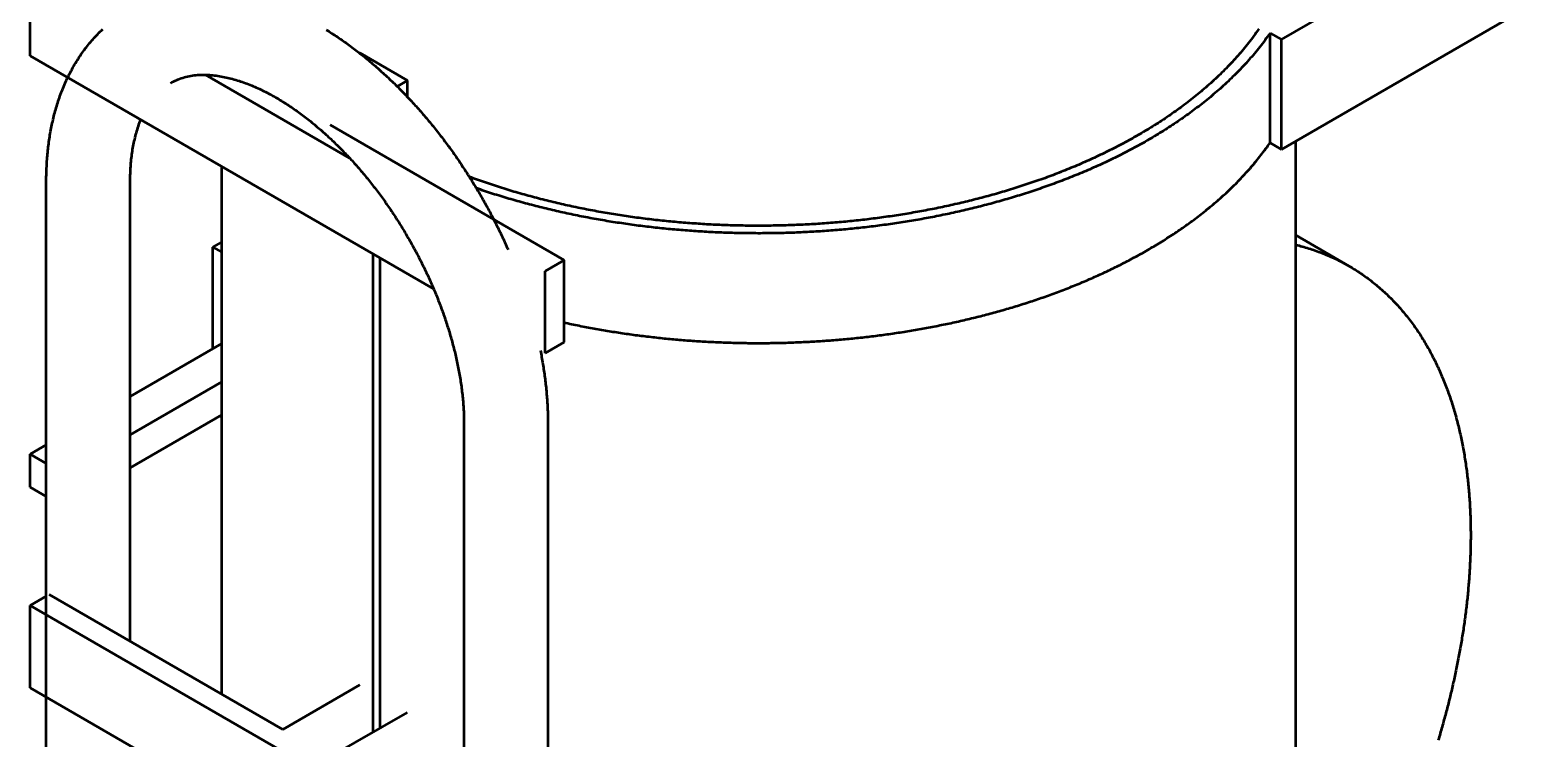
# Model space of a CAD drawing. Header units: millimetres. Extents: x 0 to 594, y 0 to 420.
# Drawn here: x 458.54 to 503.34, y 233.19 to 254.29 of the extents above; entities that cross this region are included whole.
import ezdxf

# ---------------------------------------------------------------- set-up
doc = ezdxf.new("R2010")
doc.units = ezdxf.units.MM
doc.layers.add('01-VISIBLE', color=7, linetype='CONTINUOUS', lineweight=50)

msp = doc.modelspace()

# ---------------------------------------------------------------- linework, layer by layer
at = {"layer": '01-VISIBLE'}
for p, q in [((495.822, 254.003), (511.961, 263.32)), ((495.822, 250.737), (511.961, 260.054)), ((458.539, 253.526), (458.539, 255.976)), ((495.481, 250.934), (495.481, 254.2)), ((495.481, 254.2), (495.822, 254.003)), ((468.356, 253.602), (468.367, 253.608)), ((468.367, 253.608), (469.782, 252.792)), ((495.822, 250.737), (495.822, 254.003)), ((458.539, 253.526), (470.562, 246.585)), ((463.768, 252.957), (468.06, 250.479)), ((469.473, 252.613), (469.782, 252.792)), ((469.782, 252.298), (469.782, 252.792)), ((467.484, 251.465), (474.449, 247.444)), ((495.481, 250.934), (495.822, 250.737)), ((496.247, 226.027), (496.247, 250.982)), ((464.247, 234.521), (464.247, 250.231)), ((459.021, 220.765), (459.021, 249.767)), ((461.521, 236.095), (461.521, 249.767)), ((463.983, 247.827), (464.247, 247.979)), ((463.983, 244.806), (463.983, 247.827)), ((463.983, 247.827), (464.247, 247.675)), ((497.836, 247.265), (496.247, 248.183)), ((468.759, 233.389), (468.759, 247.626)), ((468.971, 233.512), (468.971, 247.503)), ((473.883, 247.117), (474.449, 247.444)), ((474.449, 244.994), (474.449, 247.444)), ((473.883, 244.667), (473.883, 247.117)), ((461.521, 243.385), (464.247, 244.958)), ((473.883, 244.667), (474.449, 244.994)), ((461.521, 242.242), (464.247, 243.815)), ((461.521, 241.262), (464.247, 242.836)), ((464.195, 242.806), (464.247, 242.776)), ((471.466, 242.581), (471.466, 213.579)), ((473.966, 242.581), (473.966, 228.91)), ((458.539, 241.663), (459.021, 241.941)), ((458.539, 241.663), (459.021, 241.384)), ((458.539, 240.683), (458.539, 241.663)), ((458.539, 240.683), (459.021, 240.404)), ((459.104, 237.49), (466.069, 233.469)), ((458.539, 237.164), (459.021, 237.442)), ((458.539, 234.714), (458.539, 237.164)), ((458.539, 237.164), (471.466, 229.7)), ((466.069, 233.469), (468.367, 234.796)), ((458.539, 234.714), (471.466, 227.251)), ((467.484, 232.653), (469.782, 233.98))]:
    msp.add_line(p, q, dxfattribs=at)
for points in [[(459.021, 249.767), (459.021, 249.818), (459.022, 249.87), (459.022, 249.922), (459.023, 249.974), (459.025, 250.026), (459.026, 250.078), (459.028, 250.13), (459.03, 250.182), (459.033, 250.234), (459.036, 250.286), (459.039, 250.338), (459.042, 250.389), (459.046, 250.441), (459.05, 250.493), (459.054, 250.545), (459.059, 250.597), (459.064, 250.648), (459.069, 250.7), (459.075, 250.752), (459.081, 250.803), (459.087, 250.855), (459.094, 250.906), (459.101, 250.958), (459.108, 251.009), (459.116, 251.061), (459.124, 251.112), (459.132, 251.163), (459.141, 251.214), (459.15, 251.266), (459.16, 251.317), (459.169, 251.368), (459.18, 251.419), (459.19, 251.469), (459.201, 251.52), (459.212, 251.571), (459.224, 251.622), (459.236, 251.672), (459.249, 251.723), (459.261, 251.773), (459.275, 251.823), (459.288, 251.873), (459.302, 251.923), (459.317, 251.973), (459.331, 252.023), (459.347, 252.073), (459.362, 252.122), (459.378, 252.172), (459.395, 252.221), (459.412, 252.27), (459.429, 252.319), (459.446, 252.368), (459.465, 252.417), (459.483, 252.465), (459.502, 252.513), (459.521, 252.562), (459.541, 252.61), (459.562, 252.658), (459.582, 252.705), (459.603, 252.753), (459.625, 252.8), (459.647, 252.847), (459.67, 252.894), (459.692, 252.94), (459.716, 252.987), (459.74, 253.033), (459.764, 253.079), (459.789, 253.125), (459.814, 253.17), (459.839, 253.215), (459.866, 253.26), (459.892, 253.305), (459.919, 253.349), (459.947, 253.393), (459.975, 253.437), (460.003, 253.48), (460.032, 253.524), (460.061, 253.567), (460.091, 253.609), (460.121, 253.651), (460.152, 253.693), (460.183, 253.735), (460.215, 253.776), (460.247, 253.817), (460.279, 253.857), (460.312, 253.898), (460.346, 253.937), (460.38, 253.977), (460.414, 254.016), (460.449, 254.054), (460.484, 254.092), (460.52, 254.13), (460.556, 254.168), (460.592, 254.204), (460.629, 254.241), (460.667, 254.277), (460.705, 254.313)], [(467.357, 254.299), (467.401, 254.272), (467.445, 254.244), (467.489, 254.217), (467.533, 254.189), (467.576, 254.16), (467.62, 254.132), (467.663, 254.103), (467.706, 254.074), (467.749, 254.045), (467.792, 254.016), (467.835, 253.986), (467.877, 253.957), (467.92, 253.927), (467.962, 253.897), (468.004, 253.866), (468.046, 253.836), (468.088, 253.805), (468.13, 253.774), (468.172, 253.743), (468.213, 253.712), (468.254, 253.68), (468.296, 253.648), (468.337, 253.617), (468.378, 253.585), (468.418, 253.552), (468.459, 253.52), (468.499, 253.487), (468.54, 253.455), (468.58, 253.422), (468.62, 253.389), (468.66, 253.355), (468.7, 253.322), (468.739, 253.288), (468.779, 253.255), (468.818, 253.221), (468.857, 253.187), (468.896, 253.152), (468.935, 253.118), (468.974, 253.083), (469.013, 253.049), (469.051, 253.014), (469.09, 252.979), (469.128, 252.944), (469.166, 252.908), (469.204, 252.873), (469.242, 252.837), (469.28, 252.801), (469.317, 252.766), (469.354, 252.73), (469.392, 252.693), (469.429, 252.657), (469.466, 252.621), (469.503, 252.584), (469.539, 252.547), (469.576, 252.51), (469.612, 252.473), (469.649, 252.436), (469.685, 252.399), (469.721, 252.361), (469.757, 252.324), (469.793, 252.286), (469.828, 252.248), (469.864, 252.21), (469.899, 252.172), (469.934, 252.134), (469.969, 252.096), (470.004, 252.057), (470.039, 252.019), (470.074, 251.98), (470.108, 251.941), (470.143, 251.902), (470.177, 251.863), (470.211, 251.824), (470.245, 251.785), (470.279, 251.745), (470.313, 251.706), (470.346, 251.666), (470.38, 251.626), (470.413, 251.587), (470.446, 251.547), (470.479, 251.506), (470.512, 251.466), (470.545, 251.426), (470.577, 251.385), (470.61, 251.345), (470.642, 251.304), (470.674, 251.264), (470.707, 251.223), (470.738, 251.182), (470.77, 251.141), (470.802, 251.099), (470.833, 251.058), (470.865, 251.017), (470.896, 250.975), (470.927, 250.934), (470.958, 250.892), (470.989, 250.85), (471.02, 250.808), (471.05, 250.766), (471.081, 250.724), (471.111, 250.682), (471.141, 250.64), (471.171, 250.597), (471.201, 250.555), (471.231, 250.512), (471.261, 250.47), (471.29, 250.427), (471.32, 250.384), (471.349, 250.341), (471.378, 250.298), (471.407, 250.255), (471.436, 250.212), (471.464, 250.168), (471.493, 250.125), (471.521, 250.081), (471.549, 250.038), (471.577, 249.994), (471.605, 249.95), (471.633, 249.906), (471.661, 249.862), (471.689, 249.818), (471.716, 249.774), (471.743, 249.73), (471.77, 249.686), (471.797, 249.641), (471.824, 249.597), (471.851, 249.552), (471.878, 249.508), (471.904, 249.463), (471.93, 249.418), (471.956, 249.373), (471.982, 249.328), (472.008, 249.283), (472.034, 249.238), (472.06, 249.193), (472.085, 249.148), (472.11, 249.102), (472.136, 249.057), (472.161, 249.011), (472.185, 248.966), (472.21, 248.92), (472.235, 248.874), (472.259, 248.828), (472.283, 248.782), (472.308, 248.736), (472.332, 248.69), (472.355, 248.644), (472.379, 248.598), (472.403, 248.552), (472.426, 248.505), (472.449, 248.459), (472.473, 248.412), (472.495, 248.366), (472.518, 248.319), (472.541, 248.272), (472.563, 248.226), (472.586, 248.179), (472.608, 248.132), (472.63, 248.085), (472.652, 248.038), (472.674, 247.99), (472.695, 247.943), (472.717, 247.896), (472.738, 247.848), (472.759, 247.801), (472.78, 247.753)], [(495.144, 254.321), (495.108, 254.269), (495.072, 254.217), (495.035, 254.165), (494.998, 254.114), (494.96, 254.062), (494.922, 254.012), (494.883, 253.961), (494.844, 253.911), (494.805, 253.861), (494.765, 253.811), (494.725, 253.762), (494.685, 253.713), (494.644, 253.664), (494.603, 253.615), (494.561, 253.567), (494.52, 253.519), (494.477, 253.472), (494.435, 253.425), (494.392, 253.378), (494.349, 253.331), (494.306, 253.285), (494.262, 253.239), (494.218, 253.193), (494.173, 253.147), (494.129, 253.102), (494.084, 253.057), (494.038, 253.013), (493.993, 252.968), (493.947, 252.924), (493.901, 252.88), (493.855, 252.837), (493.808, 252.794), (493.761, 252.751), (493.714, 252.708), (493.666, 252.666), (493.619, 252.624), (493.571, 252.582), (493.523, 252.541), (493.474, 252.499), (493.426, 252.458), (493.377, 252.418), (493.328, 252.377), (493.278, 252.337), (493.229, 252.297), (493.179, 252.258), (493.129, 252.219), (493.079, 252.18), (493.029, 252.141), (492.978, 252.102), (492.927, 252.064), (492.876, 252.026), (492.825, 251.988), (492.774, 251.951), (492.722, 251.914), (492.671, 251.877), (492.619, 251.84), (492.567, 251.804), (492.514, 251.768), (492.462, 251.732), (492.409, 251.696), (492.356, 251.661), (492.304, 251.625), (492.25, 251.59), (492.197, 251.556), (492.144, 251.521), (492.09, 251.487), (492.036, 251.453), (491.982, 251.42), (491.928, 251.386), (491.874, 251.353), (491.82, 251.32), (491.765, 251.287), (491.711, 251.255), (491.656, 251.222), (491.601, 251.19), (491.546, 251.159), (491.491, 251.127), (491.436, 251.096), (491.38, 251.064), (491.325, 251.034), (491.269, 251.003), (491.213, 250.973), (491.157, 250.942), (491.101, 250.912), (491.045, 250.883), (490.989, 250.853), (490.932, 250.824), (490.876, 250.795), (490.819, 250.766), (490.763, 250.737), (490.706, 250.709), (490.649, 250.68), (490.592, 250.652), (490.535, 250.625), (490.477, 250.597), (490.42, 250.57), (490.363, 250.542), (490.305, 250.515), (490.247, 250.489), (490.19, 250.462), (490.132, 250.436), (490.074, 250.41), (490.016, 250.384), (489.958, 250.358), (489.899, 250.332), (489.841, 250.307), (489.783, 250.282), (489.724, 250.257), (489.666, 250.232), (489.607, 250.208), (489.548, 250.184), (489.49, 250.159), (489.431, 250.136), (489.372, 250.112), (489.313, 250.088), (489.254, 250.065), (489.194, 250.042), (489.135, 250.019), (489.076, 249.996), (489.016, 249.974), (488.957, 249.951), (488.897, 249.929), (488.838, 249.907), (488.778, 249.885), (488.718, 249.864), (488.658, 249.842), (488.598, 249.821), (488.538, 249.8), (488.478, 249.779), (488.418, 249.758), (488.358, 249.738), (488.298, 249.717), (488.238, 249.697), (488.177, 249.677), (488.117, 249.657), (488.056, 249.638), (487.996, 249.618), (487.935, 249.599), (487.875, 249.58), (487.814, 249.561), (487.753, 249.543), (487.692, 249.524), (487.632, 249.506), (487.571, 249.487), (487.51, 249.469), (487.449, 249.452), (487.388, 249.434), (487.327, 249.416), (487.265, 249.399), (487.204, 249.382), (487.143, 249.365), (487.082, 249.348), (487.02, 249.332), (486.959, 249.315), (486.898, 249.299), (486.836, 249.283), (486.775, 249.267), (486.713, 249.251), (486.651, 249.235), (486.59, 249.22), (486.528, 249.205), (486.466, 249.19), (486.404, 249.175), (486.343, 249.16), (486.281, 249.145), (486.219, 249.131), (486.157, 249.116), (486.095, 249.102), (486.033, 249.088), (485.971, 249.075), (485.909, 249.061), (485.847, 249.047), (485.785, 249.034), (485.722, 249.021), (485.66, 249.008), (485.598, 248.995), (485.536, 248.982), (485.473, 248.97), (485.411, 248.958), (485.349, 248.945), (485.286, 248.933), (485.224, 248.922), (485.161, 248.91), (485.099, 248.898), (485.036, 248.887), (484.974, 248.876), (484.911, 248.865), (484.849, 248.854), (484.786, 248.843), (484.723, 248.832), (484.661, 248.822), (484.598, 248.811), (484.535, 248.801), (484.472, 248.791), (484.409, 248.781), (484.347, 248.772), (484.284, 248.762), (484.221, 248.753), (484.158, 248.744), (484.095, 248.735), (484.032, 248.726), (483.969, 248.717), (483.906, 248.708), (483.843, 248.7), (483.78, 248.691), (483.717, 248.683), (483.654, 248.675), (483.591, 248.667), (483.528, 248.66), (483.465, 248.652), (483.402, 248.645), (483.339, 248.638), (483.276, 248.63), (483.212, 248.624), (483.149, 248.617), (483.086, 248.61), (483.023, 248.604), (482.959, 248.597), (482.896, 248.591), (482.833, 248.585), (482.77, 248.579), (482.706, 248.573), (482.643, 248.568), (482.58, 248.562), (482.516, 248.557), (482.453, 248.552), (482.39, 248.547), (482.326, 248.542), (482.263, 248.537), (482.2, 248.533), (482.136, 248.528), (482.073, 248.524), (482.009, 248.52), (481.946, 248.516), (481.882, 248.512), (481.819, 248.508), (481.755, 248.505), (481.692, 248.501), (481.629, 248.498), (481.565, 248.495), (481.502, 248.492), (481.438, 248.489), (481.375, 248.487), (481.311, 248.484), (481.248, 248.482), (481.184, 248.479), (481.12, 248.477), (481.057, 248.475), (480.993, 248.474), (480.93, 248.472), (480.866, 248.47), (480.803, 248.469), (480.739, 248.468), (480.676, 248.467), (480.612, 248.466), (480.549, 248.465), (480.485, 248.465), (480.421, 248.464), (480.358, 248.464), (480.294, 248.464), (480.231, 248.464), (480.167, 248.464), (480.104, 248.464), (480.04, 248.464), (479.977, 248.465), (479.913, 248.466), (479.849, 248.466), (479.786, 248.467), (479.722, 248.469), (479.659, 248.47), (479.595, 248.471), (479.532, 248.473), (479.468, 248.474), (479.405, 248.476), (479.341, 248.478), (479.278, 248.481), (479.214, 248.483), (479.151, 248.485), (479.087, 248.488), (479.024, 248.491), (478.96, 248.493), (478.897, 248.496), (478.833, 248.5), (478.77, 248.503), (478.706, 248.506), (478.643, 248.51), (478.579, 248.514), (478.516, 248.518), (478.452, 248.522), (478.389, 248.526), (478.326, 248.53), (478.262, 248.535), (478.199, 248.54), (478.135, 248.544), (478.072, 248.549), (478.009, 248.554), (477.945, 248.56), (477.882, 248.565), (477.819, 248.57), (477.755, 248.576), (477.692, 248.582), (477.629, 248.588), (477.566, 248.594), (477.502, 248.6), (477.439, 248.607), (477.376, 248.613), (477.313, 248.62), (477.249, 248.627), (477.186, 248.634), (477.123, 248.641), (477.06, 248.649), (476.997, 248.656), (476.934, 248.664), (476.871, 248.671), (476.808, 248.679), (476.745, 248.687), (476.682, 248.696), (476.619, 248.704), (476.556, 248.713), (476.493, 248.721), (476.43, 248.73), (476.367, 248.739), (476.304, 248.748), (476.241, 248.758), (476.178, 248.767), (476.115, 248.777), (476.052, 248.786), (475.99, 248.796), (475.927, 248.806), (475.864, 248.817), (475.801, 248.827), (475.739, 248.838), (475.676, 248.848), (475.614, 248.859), (475.551, 248.87), (475.488, 248.881), (475.426, 248.893), (475.363, 248.904), (475.301, 248.916), (475.238, 248.928), (475.176, 248.939), (475.114, 248.952), (475.051, 248.964), (474.989, 248.976), (474.927, 248.989), (474.864, 249.002), (474.802, 249.015), (474.74, 249.028), (474.678, 249.041), (474.616, 249.054), (474.553, 249.068), (474.491, 249.081), (474.429, 249.095), (474.367, 249.109), (474.305, 249.124), (474.243, 249.138), (474.182, 249.153), (474.12, 249.167), (474.058, 249.182), (473.996, 249.197), (473.935, 249.212), (473.873, 249.228), (473.811, 249.243), (473.75, 249.259), (473.688, 249.275), (473.627, 249.291), (473.565, 249.307), (473.504, 249.323), (473.442, 249.34), (473.381, 249.357), (473.32, 249.374), (473.258, 249.391), (473.197, 249.408), (473.136, 249.425), (473.075, 249.443), (473.014, 249.461), (472.953, 249.478), (472.892, 249.497), (472.831, 249.515), (472.77, 249.533), (472.71, 249.552), (472.649, 249.571), (472.588, 249.59), (472.528, 249.609), (472.467, 249.628), (472.407, 249.648), (472.346, 249.667), (472.286, 249.687), (472.226, 249.707), (472.165, 249.728), (472.105, 249.748), (472.045, 249.769), (471.985, 249.789), (471.925, 249.81), (471.865, 249.832), (471.805, 249.853), (471.745, 249.874), (471.686, 249.896), (471.626, 249.918)], [(495.481, 254.2), (495.444, 254.148), (495.407, 254.096), (495.37, 254.044), (495.332, 253.993), (495.294, 253.942), (495.256, 253.891), (495.217, 253.84), (495.178, 253.79), (495.138, 253.74), (495.098, 253.691), (495.058, 253.641), (495.017, 253.592), (494.976, 253.544), (494.935, 253.495), (494.893, 253.447), (494.851, 253.399), (494.809, 253.351), (494.766, 253.304), (494.723, 253.257), (494.68, 253.211), (494.636, 253.164), (494.592, 253.118), (494.548, 253.072), (494.503, 253.027), (494.458, 252.981), (494.413, 252.936), (494.368, 252.892), (494.322, 252.847), (494.276, 252.803), (494.23, 252.759), (494.183, 252.716), (494.137, 252.673), (494.09, 252.63), (494.042, 252.587), (493.995, 252.544), (493.947, 252.502), (493.899, 252.46), (493.851, 252.419), (493.802, 252.377), (493.754, 252.336), (493.705, 252.296), (493.655, 252.255), (493.606, 252.215), (493.556, 252.175), (493.507, 252.135), (493.457, 252.096), (493.406, 252.056), (493.356, 252.017), (493.305, 251.979), (493.254, 251.94), (493.203, 251.902), (493.152, 251.864), (493.101, 251.827), (493.049, 251.789), (492.997, 251.752), (492.946, 251.715), (492.893, 251.679), (492.841, 251.642), (492.789, 251.606), (492.736, 251.57), (492.683, 251.535), (492.63, 251.499), (492.577, 251.464), (492.524, 251.429), (492.47, 251.394), (492.417, 251.36), (492.363, 251.326), (492.309, 251.292), (492.255, 251.258), (492.201, 251.225), (492.146, 251.191), (492.092, 251.158), (492.037, 251.126), (491.982, 251.093), (491.928, 251.061), (491.873, 251.029), (491.817, 250.997), (491.762, 250.965), (491.707, 250.934), (491.651, 250.902), (491.595, 250.871), (491.54, 250.841), (491.484, 250.81), (491.428, 250.78), (491.371, 250.75), (491.315, 250.72), (491.259, 250.69), (491.202, 250.661), (491.146, 250.632), (491.089, 250.603), (491.032, 250.574), (490.975, 250.545), (490.918, 250.517), (490.861, 250.489), (490.804, 250.461), (490.746, 250.433), (490.689, 250.406), (490.631, 250.378), (490.574, 250.351), (490.516, 250.324), (490.458, 250.298), (490.4, 250.271), (490.342, 250.245), (490.284, 250.219), (490.226, 250.193), (490.167, 250.167), (490.109, 250.142), (490.05, 250.116), (489.992, 250.091), (489.933, 250.066), (489.874, 250.042), (489.816, 250.017), (489.757, 249.993), (489.698, 249.969), (489.639, 249.945), (489.58, 249.921), (489.52, 249.898), (489.461, 249.874), (489.402, 249.851), (489.342, 249.828), (489.283, 249.805), (489.223, 249.783), (489.164, 249.76), (489.104, 249.738), (489.044, 249.716), (488.984, 249.694), (488.924, 249.672), (488.864, 249.651), (488.804, 249.63), (488.744, 249.609), (488.684, 249.588), (488.624, 249.567), (488.564, 249.546), (488.503, 249.526), (488.443, 249.506), (488.382, 249.486), (488.322, 249.466), (488.261, 249.446), (488.2, 249.426), (488.14, 249.407), (488.079, 249.388), (488.018, 249.369), (487.957, 249.35), (487.896, 249.331), (487.835, 249.313), (487.774, 249.295), (487.713, 249.277), (487.652, 249.259), (487.591, 249.241), (487.53, 249.223), (487.468, 249.206), (487.407, 249.189), (487.346, 249.171), (487.284, 249.154), (487.223, 249.138), (487.161, 249.121), (487.1, 249.105), (487.038, 249.088), (486.977, 249.072), (486.915, 249.056), (486.853, 249.041), (486.791, 249.025), (486.73, 249.01), (486.668, 248.994), (486.606, 248.979), (486.544, 248.964), (486.482, 248.949), (486.42, 248.935), (486.358, 248.92), (486.296, 248.906), (486.234, 248.892), (486.171, 248.878), (486.109, 248.864), (486.047, 248.85), (485.985, 248.837), (485.922, 248.823), (485.86, 248.81), (485.798, 248.797), (485.735, 248.784), (485.673, 248.772), (485.61, 248.759), (485.548, 248.747), (485.485, 248.734), (485.423, 248.722), (485.36, 248.71), (485.298, 248.699), (485.235, 248.687), (485.172, 248.676), (485.11, 248.664), (485.047, 248.653), (484.984, 248.642), (484.921, 248.631), (484.859, 248.62), (484.796, 248.61), (484.733, 248.6), (484.67, 248.589), (484.607, 248.579), (484.544, 248.569), (484.481, 248.559), (484.418, 248.55), (484.355, 248.54), (484.292, 248.531), (484.229, 248.522), (484.166, 248.513), (484.103, 248.504), (484.04, 248.495), (483.977, 248.487), (483.914, 248.478), (483.85, 248.47), (483.787, 248.462), (483.724, 248.454), (483.661, 248.446), (483.597, 248.438), (483.534, 248.431), (483.471, 248.423), (483.408, 248.416), (483.344, 248.409), (483.281, 248.402), (483.218, 248.395), (483.154, 248.388), (483.091, 248.382), (483.027, 248.375), (482.964, 248.369), (482.901, 248.363), (482.837, 248.357), (482.774, 248.351), (482.71, 248.346), (482.647, 248.34), (482.583, 248.335), (482.52, 248.33), (482.456, 248.325), (482.393, 248.32), (482.329, 248.315), (482.266, 248.31), (482.202, 248.306), (482.139, 248.302), (482.075, 248.297), (482.011, 248.293), (481.948, 248.289), (481.884, 248.286), (481.821, 248.282), (481.757, 248.279), (481.693, 248.275), (481.63, 248.272), (481.566, 248.269), (481.502, 248.266), (481.439, 248.263), (481.375, 248.261), (481.311, 248.258), (481.248, 248.256), (481.184, 248.254), (481.12, 248.252), (481.057, 248.25), (480.993, 248.248), (480.929, 248.247), (480.866, 248.245), (480.802, 248.244), (480.738, 248.243), (480.674, 248.242), (480.611, 248.241), (480.547, 248.24), (480.483, 248.239), (480.42, 248.239), (480.356, 248.239), (480.292, 248.238), (480.229, 248.238), (480.165, 248.239), (480.101, 248.239), (480.037, 248.239), (479.974, 248.24), (479.91, 248.24), (479.846, 248.241), (479.783, 248.242), (479.719, 248.243), (479.655, 248.245), (479.591, 248.246), (479.528, 248.247), (479.464, 248.249), (479.4, 248.251), (479.337, 248.253), (479.273, 248.255), (479.209, 248.257), (479.146, 248.26), (479.082, 248.262), (479.018, 248.265), (478.955, 248.268), (478.891, 248.271), (478.827, 248.274), (478.764, 248.277), (478.7, 248.281), (478.636, 248.284), (478.573, 248.288), (478.509, 248.292), (478.446, 248.296), (478.382, 248.3), (478.319, 248.304), (478.255, 248.308), (478.191, 248.313), (478.128, 248.318), (478.064, 248.323), (478.001, 248.328), (477.937, 248.333), (477.874, 248.338), (477.81, 248.343), (477.747, 248.349), (477.683, 248.355), (477.62, 248.361), (477.557, 248.367), (477.493, 248.373), (477.43, 248.379), (477.366, 248.386), (477.303, 248.392), (477.24, 248.399), (477.176, 248.406), (477.113, 248.413), (477.05, 248.42), (476.986, 248.427), (476.923, 248.435), (476.86, 248.443), (476.797, 248.45), (476.733, 248.458), (476.67, 248.466), (476.607, 248.475), (476.544, 248.483), (476.481, 248.491), (476.418, 248.5), (476.354, 248.509), (476.291, 248.518), (476.228, 248.527), (476.165, 248.536), (476.102, 248.546), (476.039, 248.555), (475.976, 248.565), (475.913, 248.575), (475.85, 248.585), (475.788, 248.595), (475.725, 248.605), (475.662, 248.616), (475.599, 248.627), (475.536, 248.637), (475.473, 248.648), (475.411, 248.659), (475.348, 248.671), (475.285, 248.682), (475.223, 248.694), (475.16, 248.705), (475.097, 248.717), (475.035, 248.729), (474.972, 248.741), (474.91, 248.754), (474.847, 248.766), (474.785, 248.779), (474.722, 248.792), (474.66, 248.805), (474.598, 248.818), (474.535, 248.831), (474.473, 248.845), (474.411, 248.858), (474.349, 248.872), (474.286, 248.886), (474.224, 248.9), (474.162, 248.914), (474.1, 248.929), (474.038, 248.943), (473.976, 248.958), (473.914, 248.973), (473.852, 248.988), (473.79, 249.003), (473.729, 249.018), (473.667, 249.034), (473.605, 249.05), (473.543, 249.066), (473.482, 249.082), (473.42, 249.098), (473.358, 249.114), (473.297, 249.131), (473.235, 249.147), (473.174, 249.164), (473.113, 249.181), (473.051, 249.198), (472.99, 249.216), (472.929, 249.233), (472.867, 249.251), (472.806, 249.269), (472.745, 249.287), (472.684, 249.305), (472.623, 249.324), (472.562, 249.342), (472.501, 249.361), (472.44, 249.38), (472.38, 249.399), (472.319, 249.418), (472.258, 249.438), (472.198, 249.457), (472.137, 249.477), (472.077, 249.497), (472.016, 249.517), (471.956, 249.538), (471.895, 249.558), (471.835, 249.579)], [(462.719, 252.712), (462.762, 252.737), (462.807, 252.76), (462.852, 252.782), (462.898, 252.802), (462.944, 252.821), (462.991, 252.839), (463.039, 252.856), (463.086, 252.871), (463.135, 252.885), (463.183, 252.897), (463.232, 252.908), (463.281, 252.918), (463.331, 252.927), (463.38, 252.935), (463.43, 252.941), (463.48, 252.946), (463.53, 252.951), (463.58, 252.954), (463.63, 252.956), (463.68, 252.957), (463.73, 252.957), (463.78, 252.956), (463.831, 252.955), (463.881, 252.952), (463.931, 252.948), (463.981, 252.944), (464.031, 252.939), (464.08, 252.933), (464.13, 252.926), (464.18, 252.918), (464.229, 252.91), (464.278, 252.901), (464.328, 252.891), (464.377, 252.881), (464.426, 252.87), (464.475, 252.858), (464.523, 252.846), (464.572, 252.833), (464.62, 252.82), (464.668, 252.806), (464.716, 252.791), (464.764, 252.776), (464.812, 252.761), (464.859, 252.745), (464.907, 252.728), (464.954, 252.711), (465.001, 252.693), (465.047, 252.675), (465.094, 252.657), (465.141, 252.638), (465.187, 252.619), (465.233, 252.599), (465.279, 252.579), (465.325, 252.558), (465.37, 252.537), (465.415, 252.516), (465.461, 252.494), (465.506, 252.472), (465.551, 252.449), (465.595, 252.426), (465.64, 252.403), (465.684, 252.379), (465.728, 252.356), (465.772, 252.331), (465.816, 252.307), (465.859, 252.282), (465.903, 252.257), (465.946, 252.231), (465.989, 252.206), (466.032, 252.179), (466.074, 252.153), (466.117, 252.126), (466.159, 252.1), (466.201, 252.072), (466.243, 252.045), (466.285, 252.017), (466.327, 251.989), (466.368, 251.961), (466.41, 251.932), (466.451, 251.904), (466.492, 251.875), (466.532, 251.845), (466.573, 251.816), (466.613, 251.786), (466.654, 251.756), (466.694, 251.726), (466.734, 251.696), (466.773, 251.665), (466.813, 251.634), (466.852, 251.603), (466.892, 251.572), (466.931, 251.541), (466.97, 251.509), (467.008, 251.477), (467.047, 251.445), (467.085, 251.413), (467.124, 251.381), (467.162, 251.348), (467.2, 251.315), (467.238, 251.282), (467.275, 251.249), (467.313, 251.215), (467.35, 251.182), (467.387, 251.148), (467.424, 251.114), (467.461, 251.08), (467.497, 251.046), (467.534, 251.012), (467.57, 250.977), (467.606, 250.942), (467.642, 250.907), (467.678, 250.872), (467.714, 250.837), (467.75, 250.802), (467.785, 250.766), (467.82, 250.73), (467.855, 250.694), (467.89, 250.658), (467.925, 250.622), (467.96, 250.586), (467.994, 250.55), (468.028, 250.513), (468.062, 250.476), (468.096, 250.439), (468.13, 250.402), (468.164, 250.365), (468.197, 250.328), (468.231, 250.29), (468.264, 250.253), (468.297, 250.215), (468.33, 250.177), (468.363, 250.139), (468.395, 250.101), (468.428, 250.063), (468.46, 250.024), (468.492, 249.986), (468.524, 249.947), (468.556, 249.909), (468.588, 249.87), (468.62, 249.831), (468.651, 249.792), (468.682, 249.752), (468.713, 249.713), (468.744, 249.674), (468.775, 249.634), (468.806, 249.594), (468.836, 249.554), (468.867, 249.515), (468.897, 249.474), (468.927, 249.434), (468.957, 249.394), (468.986, 249.354), (469.016, 249.313), (469.045, 249.273), (469.075, 249.232), (469.104, 249.191), (469.133, 249.15), (469.162, 249.109), (469.19, 249.068), (469.219, 249.027), (469.247, 248.985), (469.276, 248.944), (469.304, 248.902), (469.332, 248.861), (469.359, 248.819), (469.387, 248.777), (469.415, 248.735), (469.442, 248.693), (469.469, 248.651), (469.496, 248.608), (469.523, 248.566), (469.55, 248.524), (469.576, 248.481), (469.603, 248.438), (469.629, 248.396), (469.655, 248.353), (469.681, 248.31), (469.707, 248.267), (469.732, 248.224), (469.758, 248.181), (469.783, 248.137), (469.808, 248.094), (469.833, 248.05), (469.858, 248.007), (469.883, 247.963), (469.907, 247.919), (469.932, 247.876), (469.956, 247.832), (469.98, 247.788), (470.004, 247.744), (470.028, 247.699), (470.051, 247.655), (470.075, 247.611), (470.098, 247.566), (470.121, 247.522), (470.144, 247.477), (470.167, 247.433), (470.19, 247.388), (470.212, 247.343), (470.235, 247.298), (470.257, 247.253), (470.279, 247.208), (470.3, 247.163), (470.322, 247.118), (470.344, 247.072), (470.365, 247.027), (470.386, 246.981), (470.407, 246.936), (470.428, 246.89), (470.449, 246.844), (470.469, 246.799), (470.489, 246.753), (470.51, 246.707), (470.529, 246.661), (470.549, 246.615), (470.569, 246.569), (470.588, 246.522), (470.608, 246.476), (470.627, 246.43), (470.646, 246.383), (470.664, 246.337), (470.683, 246.29), (470.701, 246.243), (470.72, 246.197), (470.738, 246.15), (470.755, 246.103), (470.773, 246.056), (470.791, 246.009), (470.808, 245.962), (470.825, 245.915), (470.842, 245.868), (470.859, 245.82), (470.875, 245.773), (470.892, 245.725), (470.908, 245.678), (470.924, 245.63), (470.939, 245.583), (470.955, 245.535), (470.97, 245.487), (470.986, 245.44), (471.001, 245.392), (471.015, 245.344), (471.03, 245.296), (471.044, 245.248), (471.059, 245.2), (471.073, 245.151), (471.086, 245.103), (471.1, 245.055), (471.113, 245.007), (471.126, 244.958), (471.139, 244.91), (471.152, 244.861), (471.165, 244.813), (471.177, 244.764), (471.189, 244.715), (471.201, 244.667), (471.212, 244.618), (471.224, 244.569), (471.235, 244.52), (471.246, 244.471), (471.257, 244.422), (471.267, 244.373), (471.277, 244.324), (471.287, 244.275), (471.297, 244.225), (471.306, 244.176), (471.316, 244.127), (471.325, 244.078), (471.334, 244.028), (471.342, 243.979), (471.35, 243.929), (471.358, 243.88), (471.366, 243.83), (471.374, 243.781), (471.381, 243.731), (471.388, 243.681), (471.394, 243.632), (471.401, 243.582), (471.407, 243.532), (471.413, 243.482), (471.418, 243.432), (471.424, 243.382), (471.429, 243.333), (471.433, 243.283), (471.438, 243.233), (471.442, 243.183), (471.446, 243.133), (471.449, 243.083), (471.452, 243.033), (471.455, 242.982), (471.458, 242.932), (471.46, 242.882), (471.462, 242.832), (471.463, 242.782), (471.465, 242.732), (471.465, 242.682), (471.466, 242.632), (471.466, 242.581)], [(461.521, 249.767), (461.521, 249.818), (461.522, 249.869), (461.523, 249.92), (461.524, 249.971), (461.526, 250.022), (461.528, 250.073), (461.53, 250.125), (461.533, 250.176), (461.537, 250.227), (461.541, 250.278), (461.545, 250.329), (461.55, 250.38), (461.555, 250.431), (461.56, 250.482), (461.566, 250.532), (461.573, 250.583), (461.58, 250.634), (461.587, 250.684), (461.595, 250.735), (461.604, 250.785), (461.613, 250.836), (461.623, 250.886), (461.633, 250.936), (461.643, 250.986), (461.655, 251.036), (461.666, 251.086), (461.679, 251.136), (461.692, 251.185), (461.705, 251.234), (461.72, 251.284), (461.735, 251.333), (461.75, 251.381), (461.766, 251.43), (461.783, 251.478), (461.801, 251.526), (461.819, 251.574), (461.838, 251.622)], [(474.449, 245.584), (474.504, 245.572), (474.56, 245.56), (474.616, 245.548), (474.671, 245.536), (474.727, 245.525), (474.783, 245.513), (474.839, 245.502), (474.894, 245.491), (474.95, 245.48), (475.006, 245.469), (475.062, 245.458), (475.118, 245.447), (475.174, 245.437), (475.23, 245.426), (475.286, 245.416), (475.342, 245.406), (475.398, 245.396), (475.454, 245.386), (475.51, 245.376), (475.566, 245.366), (475.622, 245.357), (475.678, 245.347), (475.734, 245.338), (475.791, 245.329), (475.847, 245.32), (475.903, 245.311), (475.959, 245.302), (476.016, 245.293), (476.072, 245.284), (476.128, 245.276), (476.184, 245.267), (476.241, 245.259), (476.297, 245.251), (476.353, 245.243), (476.41, 245.235), (476.466, 245.227), (476.523, 245.22), (476.579, 245.212), (476.635, 245.205), (476.692, 245.198), (476.748, 245.19), (476.805, 245.183), (476.861, 245.176), (476.918, 245.17), (476.974, 245.163), (477.031, 245.156), (477.088, 245.15), (477.144, 245.143), (477.201, 245.137), (477.257, 245.131), (477.314, 245.125), (477.371, 245.119), (477.427, 245.113), (477.484, 245.108), (477.54, 245.102), (477.597, 245.097), (477.654, 245.092), (477.711, 245.086), (477.767, 245.081), (477.824, 245.076), (477.881, 245.071), (477.937, 245.067), (477.994, 245.062), (478.051, 245.058), (478.108, 245.053), (478.164, 245.049), (478.221, 245.045), (478.278, 245.041), (478.335, 245.037), (478.392, 245.033), (478.448, 245.03), (478.505, 245.026), (478.562, 245.023), (478.619, 245.019), (478.676, 245.016), (478.733, 245.013), (478.789, 245.01), (478.846, 245.007), (478.903, 245.004), (478.96, 245.002), (479.017, 244.999), (479.074, 244.997), (479.131, 244.994), (479.188, 244.992), (479.244, 244.99), (479.301, 244.988), (479.358, 244.986), (479.415, 244.985), (479.472, 244.983), (479.529, 244.981), (479.586, 244.98), (479.643, 244.979), (479.7, 244.978), (479.757, 244.977), (479.814, 244.976), (479.87, 244.975), (479.927, 244.974), (479.984, 244.974), (480.041, 244.973), (480.098, 244.973), (480.155, 244.973), (480.212, 244.972), (480.269, 244.972), (480.326, 244.973), (480.383, 244.973), (480.44, 244.973), (480.497, 244.974), (480.554, 244.974), (480.61, 244.975), (480.667, 244.976), (480.724, 244.976), (480.781, 244.977), (480.838, 244.979), (480.895, 244.98), (480.952, 244.981), (481.009, 244.983), (481.066, 244.984), (481.123, 244.986), (481.18, 244.988), (481.237, 244.99), (481.293, 244.992), (481.35, 244.994), (481.407, 244.996), (481.464, 244.999), (481.521, 245.001), (481.578, 245.004), (481.635, 245.006), (481.692, 245.009), (481.748, 245.012), (481.805, 245.015), (481.862, 245.018), (481.919, 245.022), (481.976, 245.025), (482.033, 245.029), (482.089, 245.032), (482.146, 245.036), (482.203, 245.04), (482.26, 245.044), (482.317, 245.048), (482.373, 245.052), (482.43, 245.057), (482.487, 245.061), (482.544, 245.066), (482.6, 245.07), (482.657, 245.075), (482.714, 245.08), (482.77, 245.085), (482.827, 245.09), (482.884, 245.096), (482.94, 245.101), (482.997, 245.107), (483.054, 245.112), (483.11, 245.118), (483.167, 245.124), (483.224, 245.13), (483.28, 245.136), (483.337, 245.142), (483.393, 245.148), (483.45, 245.155), (483.507, 245.161), (483.563, 245.168), (483.62, 245.175), (483.676, 245.182), (483.733, 245.189), (483.789, 245.196), (483.846, 245.203), (483.902, 245.211), (483.958, 245.218), (484.015, 245.226), (484.071, 245.233), (484.128, 245.241), (484.184, 245.249), (484.24, 245.257), (484.297, 245.266), (484.353, 245.274), (484.409, 245.282), (484.466, 245.291), (484.522, 245.3), (484.578, 245.309), (484.634, 245.318), (484.69, 245.327), (484.747, 245.336), (484.803, 245.345), (484.859, 245.355), (484.915, 245.364), (484.971, 245.374), (485.027, 245.384), (485.083, 245.394), (485.139, 245.404), (485.195, 245.414), (485.251, 245.424), (485.307, 245.434), (485.363, 245.445), (485.419, 245.456), (485.475, 245.466), (485.531, 245.477), (485.587, 245.488), (485.643, 245.5), (485.698, 245.511), (485.754, 245.522), (485.81, 245.534), (485.866, 245.545), (485.921, 245.557), (485.977, 245.569), (486.033, 245.581), (486.088, 245.593), (486.144, 245.606), (486.199, 245.618), (486.255, 245.631), (486.31, 245.643), (486.366, 245.656), (486.421, 245.669), (486.477, 245.682), (486.532, 245.695), (486.588, 245.709), (486.643, 245.722), (486.698, 245.736), (486.753, 245.749), (486.809, 245.763), (486.864, 245.777), (486.919, 245.791), (486.974, 245.806), (487.029, 245.82), (487.084, 245.835), (487.139, 245.849), (487.194, 245.864), (487.249, 245.879), (487.304, 245.894), (487.359, 245.909), (487.414, 245.924), (487.469, 245.94), (487.523, 245.955), (487.578, 245.971), (487.633, 245.987), (487.687, 246.003), (487.742, 246.019), (487.796, 246.035), (487.851, 246.052), (487.905, 246.068), (487.96, 246.085), (488.014, 246.102), (488.069, 246.119), (488.123, 246.136), (488.177, 246.153), (488.231, 246.17), (488.286, 246.188), (488.34, 246.206), (488.394, 246.223), (488.448, 246.241), (488.502, 246.259), (488.556, 246.278), (488.61, 246.296), (488.663, 246.314), (488.717, 246.333), (488.771, 246.352), (488.825, 246.371), (488.878, 246.39), (488.932, 246.409), (488.985, 246.429), (489.039, 246.448), (489.092, 246.468), (489.146, 246.488), (489.199, 246.508), (489.252, 246.528), (489.305, 246.548), (489.359, 246.568), (489.412, 246.589), (489.465, 246.61), (489.518, 246.63), (489.571, 246.651), (489.623, 246.673), (489.676, 246.694), (489.729, 246.715), (489.782, 246.737), (489.834, 246.759), (489.887, 246.781), (489.939, 246.803), (489.992, 246.825), (490.044, 246.848), (490.096, 246.87), (490.148, 246.893), (490.2, 246.916), (490.253, 246.939), (490.305, 246.962), (490.356, 246.985), (490.408, 247.009), (490.46, 247.033), (490.512, 247.056), (490.563, 247.08), (490.615, 247.105), (490.666, 247.129), (490.718, 247.154), (490.769, 247.178), (490.82, 247.203), (490.871, 247.228), (490.922, 247.253), (490.973, 247.279), (491.024, 247.304), (491.075, 247.33), (491.126, 247.356), (491.176, 247.382), (491.227, 247.408), (491.277, 247.434), (491.328, 247.461), (491.378, 247.487), (491.428, 247.514), (491.478, 247.541), (491.528, 247.569), (491.578, 247.596), (491.628, 247.624), (491.678, 247.651), (491.727, 247.679), (491.777, 247.707), (491.826, 247.736), (491.876, 247.764), (491.925, 247.793), (491.974, 247.822), (492.023, 247.851), (492.072, 247.88), (492.12, 247.909), (492.169, 247.939), (492.217, 247.969), (492.266, 247.999), (492.314, 248.029), (492.362, 248.059), (492.41, 248.09), (492.458, 248.121), (492.506, 248.152), (492.554, 248.183), (492.601, 248.214), (492.649, 248.245), (492.696, 248.277), (492.743, 248.309), (492.79, 248.341), (492.837, 248.373), (492.884, 248.406), (492.93, 248.439), (492.977, 248.471), (493.023, 248.505), (493.069, 248.538), (493.115, 248.571), (493.161, 248.605), (493.207, 248.639), (493.253, 248.673), (493.298, 248.707), (493.343, 248.742), (493.389, 248.777), (493.433, 248.811), (493.478, 248.847), (493.523, 248.882), (493.567, 248.918), (493.612, 248.953), (493.656, 248.989), (493.7, 249.026), (493.743, 249.062), (493.787, 249.099), (493.83, 249.135), (493.874, 249.172), (493.917, 249.21), (493.959, 249.247), (494.002, 249.285), (494.045, 249.323), (494.087, 249.361), (494.129, 249.399), (494.171, 249.438), (494.212, 249.477), (494.254, 249.516), (494.295, 249.555), (494.336, 249.595), (494.377, 249.634), (494.417, 249.674), (494.458, 249.715), (494.498, 249.755), (494.538, 249.796), (494.577, 249.837), (494.617, 249.878), (494.656, 249.919), (494.695, 249.961), (494.733, 250.002), (494.772, 250.044), (494.81, 250.087), (494.848, 250.129), (494.885, 250.172), (494.923, 250.215), (494.96, 250.258), (494.997, 250.301), (495.033, 250.345), (495.069, 250.389), (495.105, 250.433), (495.141, 250.478), (495.176, 250.522), (495.211, 250.567), (495.246, 250.612), (495.281, 250.657), (495.315, 250.703), (495.349, 250.749), (495.382, 250.795), (495.415, 250.841), (495.448, 250.887), (495.481, 250.934)], [(496.247, 247.897), (496.296, 247.885), (496.345, 247.873), (496.394, 247.86), (496.442, 247.847), (496.491, 247.833), (496.539, 247.819), (496.588, 247.804), (496.636, 247.79), (496.684, 247.774), (496.732, 247.759), (496.78, 247.743), (496.828, 247.726), (496.875, 247.71), (496.923, 247.692), (496.97, 247.675), (497.017, 247.657), (497.064, 247.638), (497.111, 247.619), (497.157, 247.6), (497.204, 247.581), (497.25, 247.561), (497.296, 247.54), (497.342, 247.52), (497.388, 247.498), (497.434, 247.477), (497.479, 247.455), (497.525, 247.432), (497.57, 247.41), (497.614, 247.387), (497.659, 247.363), (497.704, 247.339), (497.748, 247.315), (497.792, 247.29), (497.836, 247.265)], [(497.836, 247.265), (497.881, 247.239), (497.925, 247.212), (497.97, 247.185), (498.014, 247.158), (498.058, 247.13), (498.102, 247.102), (498.145, 247.073), (498.189, 247.044), (498.232, 247.015), (498.274, 246.985), (498.317, 246.955), (498.359, 246.925), (498.401, 246.894), (498.442, 246.863), (498.484, 246.831), (498.525, 246.799), (498.566, 246.767), (498.606, 246.734), (498.646, 246.701), (498.686, 246.668), (498.726, 246.634), (498.765, 246.6), (498.804, 246.565), (498.843, 246.531), (498.882, 246.496), (498.92, 246.46), (498.958, 246.425), (498.995, 246.389), (499.033, 246.352), (499.07, 246.316), (499.106, 246.279), (499.143, 246.241), (499.179, 246.204), (499.214, 246.166), (499.25, 246.128), (499.285, 246.089), (499.32, 246.051), (499.354, 246.012), (499.388, 245.972), (499.422, 245.933), (499.456, 245.893), (499.489, 245.853), (499.522, 245.813), (499.555, 245.772), (499.587, 245.731), (499.619, 245.69), (499.65, 245.649), (499.682, 245.607), (499.713, 245.566), (499.743, 245.524), (499.774, 245.481), (499.804, 245.439), (499.834, 245.396), (499.863, 245.353), (499.892, 245.31), (499.921, 245.267), (499.95, 245.223), (499.978, 245.179), (500.006, 245.135), (500.033, 245.091), (500.06, 245.047), (500.087, 245.002), (500.114, 244.958), (500.14, 244.913), (500.166, 244.868), (500.192, 244.822), (500.218, 244.777), (500.243, 244.731), (500.267, 244.686), (500.292, 244.64), (500.316, 244.594), (500.34, 244.547), (500.364, 244.501), (500.387, 244.455), (500.41, 244.408), (500.433, 244.361), (500.455, 244.314), (500.477, 244.267), (500.499, 244.22), (500.521, 244.172), (500.542, 244.125), (500.563, 244.077), (500.584, 244.029), (500.604, 243.982), (500.624, 243.934), (500.644, 243.885), (500.664, 243.837), (500.683, 243.789), (500.702, 243.74), (500.721, 243.692), (500.739, 243.643), (500.757, 243.594), (500.775, 243.546), (500.793, 243.497), (500.81, 243.448), (500.828, 243.398), (500.844, 243.349), (500.861, 243.3), (500.877, 243.25), (500.894, 243.201), (500.909, 243.151), (500.925, 243.102), (500.94, 243.052), (500.955, 243.002), (500.97, 242.952), (500.985, 242.902), (500.999, 242.852), (501.013, 242.802), (501.027, 242.752), (501.04, 242.702), (501.054, 242.651), (501.067, 242.601), (501.08, 242.55), (501.092, 242.5), (501.104, 242.449), (501.117, 242.399), (501.128, 242.348), (501.14, 242.297), (501.152, 242.247), (501.163, 242.196), (501.174, 242.145), (501.184, 242.094), (501.195, 242.043), (501.205, 241.992), (501.215, 241.941), (501.225, 241.89), (501.235, 241.839), (501.244, 241.787), (501.253, 241.736), (501.262, 241.685), (501.271, 241.634), (501.279, 241.582), (501.288, 241.531), (501.296, 241.479), (501.304, 241.428), (501.311, 241.376), (501.319, 241.325), (501.326, 241.273), (501.333, 241.222), (501.34, 241.17), (501.347, 241.119), (501.353, 241.067), (501.359, 241.015), (501.365, 240.964), (501.371, 240.912), (501.377, 240.86), (501.382, 240.808), (501.388, 240.757), (501.393, 240.705), (501.397, 240.653), (501.402, 240.601), (501.407, 240.549), (501.411, 240.497), (501.415, 240.445), (501.419, 240.394), (501.423, 240.342), (501.426, 240.29), (501.43, 240.238), (501.433, 240.186), (501.436, 240.134), (501.439, 240.082), (501.441, 240.03), (501.444, 239.978), (501.446, 239.926), (501.448, 239.874), (501.45, 239.822), (501.452, 239.77), (501.453, 239.718), (501.455, 239.666), (501.456, 239.614), (501.457, 239.562), (501.458, 239.51), (501.459, 239.458), (501.459, 239.406), (501.46, 239.354), (501.46, 239.301), (501.46, 239.249), (501.46, 239.197), (501.46, 239.145), (501.459, 239.093), (501.459, 239.041), (501.458, 238.989), (501.457, 238.937), (501.456, 238.885), (501.455, 238.833), (501.453, 238.781), (501.452, 238.729), (501.45, 238.677), (501.448, 238.625), (501.446, 238.573), (501.444, 238.521), (501.442, 238.469), (501.439, 238.417), (501.437, 238.365), (501.434, 238.313), (501.431, 238.261), (501.428, 238.209), (501.425, 238.157), (501.421, 238.105), (501.418, 238.053), (501.414, 238.001), (501.411, 237.949), (501.407, 237.897), (501.403, 237.846), (501.398, 237.794), (501.394, 237.742), (501.389, 237.69), (501.385, 237.638), (501.38, 237.586), (501.375, 237.534), (501.37, 237.483), (501.365, 237.431), (501.36, 237.379), (501.354, 237.327), (501.348, 237.276), (501.343, 237.224), (501.337, 237.172), (501.331, 237.12), (501.325, 237.069), (501.318, 237.017), (501.312, 236.965), (501.305, 236.914), (501.299, 236.862), (501.292, 236.811), (501.285, 236.759), (501.278, 236.707), (501.271, 236.656), (501.264, 236.604), (501.256, 236.553), (501.248, 236.501), (501.241, 236.45), (501.233, 236.398), (501.225, 236.347), (501.217, 236.296), (501.209, 236.244), (501.2, 236.193), (501.192, 236.141), (501.183, 236.09), (501.175, 236.039), (501.166, 235.987), (501.157, 235.936), (501.148, 235.885), (501.139, 235.834), (501.129, 235.782), (501.12, 235.731), (501.11, 235.68), (501.101, 235.629), (501.091, 235.578), (501.081, 235.527), (501.071, 235.476), (501.061, 235.425), (501.051, 235.374), (501.04, 235.323), (501.03, 235.272), (501.019, 235.221), (501.009, 235.17), (500.998, 235.119), (500.987, 235.068), (500.976, 235.017), (500.965, 234.966), (500.953, 234.915), (500.942, 234.865), (500.931, 234.814), (500.919, 234.763), (500.907, 234.712), (500.895, 234.662), (500.884, 234.611), (500.872, 234.56), (500.859, 234.51), (500.847, 234.459), (500.835, 234.409), (500.822, 234.358), (500.81, 234.307), (500.797, 234.257), (500.784, 234.207), (500.771, 234.156), (500.758, 234.106), (500.745, 234.055), (500.732, 234.005), (500.719, 233.955), (500.705, 233.904), (500.692, 233.854), (500.678, 233.804), (500.664, 233.754), (500.65, 233.704), (500.637, 233.653), (500.622, 233.603), (500.608, 233.553), (500.594, 233.503), (500.58, 233.453), (500.565, 233.403), (500.551, 233.353), (500.536, 233.303), (500.521, 233.253), (500.506, 233.203), (500.492, 233.153)], [(473.742, 244.749), (473.752, 244.699), (473.761, 244.649), (473.771, 244.599), (473.78, 244.549), (473.789, 244.499), (473.798, 244.449), (473.806, 244.399), (473.815, 244.349), (473.823, 244.299), (473.831, 244.249), (473.839, 244.199), (473.846, 244.149), (473.854, 244.099), (473.861, 244.048), (473.868, 243.998), (473.874, 243.948), (473.881, 243.897), (473.887, 243.847), (473.893, 243.797), (473.899, 243.746), (473.904, 243.696), (473.91, 243.645), (473.915, 243.595), (473.92, 243.544), (473.924, 243.494), (473.929, 243.443), (473.933, 243.393), (473.937, 243.342), (473.941, 243.291), (473.944, 243.241), (473.947, 243.19), (473.95, 243.139), (473.953, 243.089), (473.955, 243.038), (473.958, 242.987), (473.96, 242.937), (473.961, 242.886), (473.963, 242.835), (473.964, 242.784), (473.965, 242.734), (473.966, 242.683), (473.966, 242.632), (473.966, 242.581)]]:
    msp.add_lwpolyline(points, dxfattribs=at)

doc.saveas('drawing.dxf')
